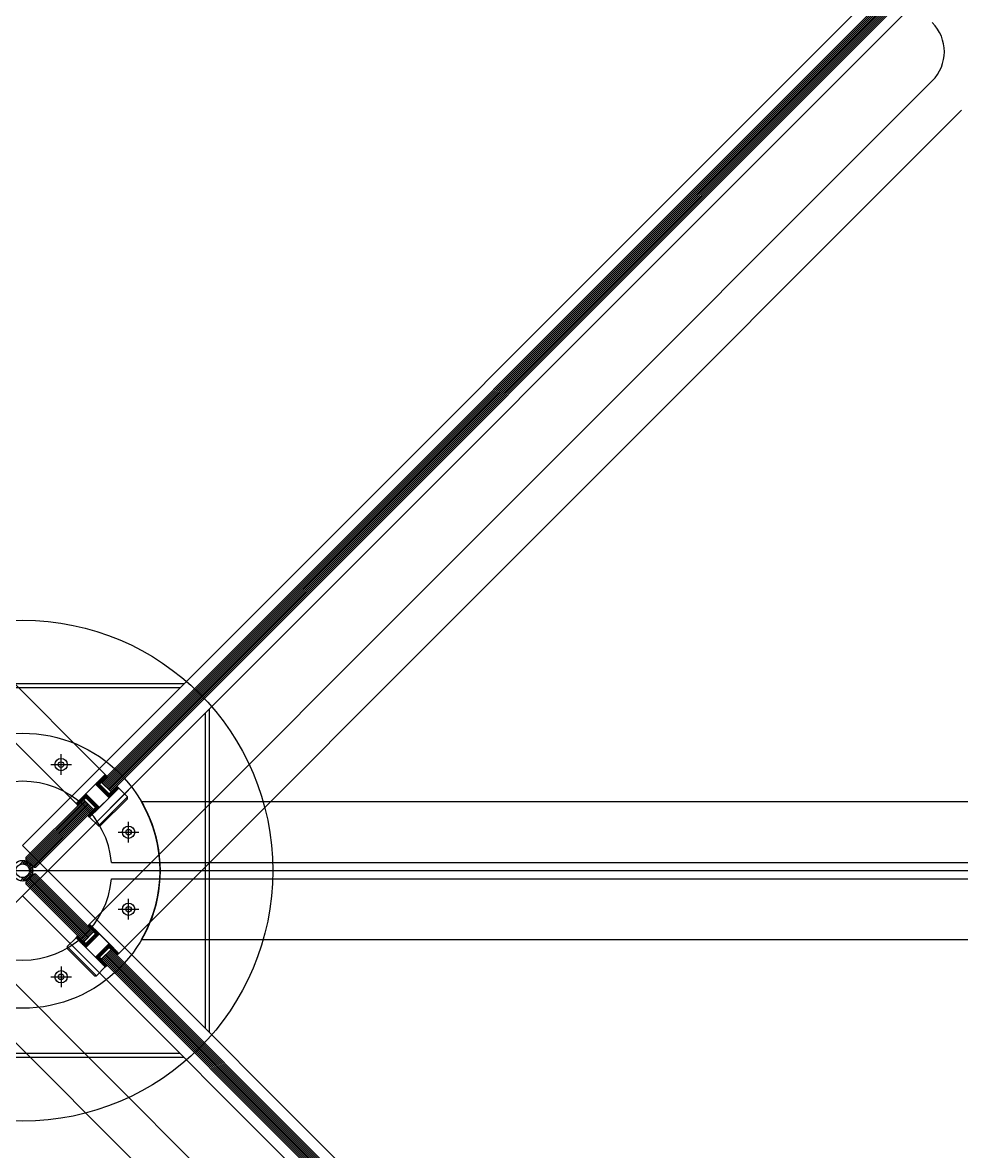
# Model space of a CAD drawing. Header units: inches. Extents: x -12530 to 36157, y 78659 to 110077.
# Drawn here: x -8744 to -8061, y 89365 to 90186 of the extents above; entities that cross this region are included whole.
import ezdxf

# ---------------------------------------------------------------- set-up
doc = ezdxf.new("R2010")
doc.units = ezdxf.units.IN
doc.header["$MEASUREMENT"] = 0
doc.layers.add('freecads.com', color=7, linetype='Continuous')

msp = doc.modelspace()

# ---------------------------------------------------------------- linework, layer by layer
at = {"layer": 'freecads.com'}
for p, q in [((-9297.17, 90252.2), (-8684.11, 89639.14)), ((-8705.32, 89617.92), (-9318.38, 90230.98)), ((-8688.35, 89643.38), (-8114.18, 90217.55)), ((-8104.28, 90216.13), (-8686.94, 89633.48)), ((-8686.23, 89632.77), (-8103.57, 90215.43)), ((-8685.52, 89632.06), (-8102.87, 90214.72)), ((-8684.82, 89631.36), (-8102.16, 90214.01)), ((-8684.11, 89630.65), (-8101.45, 90213.31)), ((-8683.4, 89629.94), (-8100.75, 90212.6)), ((-8682.69, 89629.24), (-8100.04, 90211.89)), ((-8681.99, 89628.53), (-8099.33, 90211.18)), ((-8681.28, 89627.82), (-8098.62, 90210.48)), ((-8680.57, 89627.11), (-8097.92, 90209.77)), ((-8679.87, 89626.41), (-8097.21, 90209.06)), ((-8095.8, 90199.16), (-8669.97, 89624.99)), ((-8695.42, 89530.24), (-8082.36, 90143.3)), ((-8061.15, 90122.09), (-8674.21, 89509.03)), ((-8626.71, 89705.02), (-8861.71, 89705.02)), ((-8744.21, 89587.52), (-8626.71, 89705.02)), ((-8725.83, 89569.13), (-8608.33, 89686.63)), ((-8608.33, 89686.63), (-8608.33, 89451.63)), ((-8716.21, 89638.77), (-8716.21, 89653.77)), ((-8723.71, 89646.27), (-8708.71, 89646.27)), ((-8684.11, 89639.14), (-8705.32, 89617.92)), ((-8691.18, 89632.06), (-8684.11, 89639.14)), ((-8691.18, 89632.06), (-8684.11, 89639.14)), ((-8682.69, 89637.72), (-8689.77, 89630.65)), ((-8682.69, 89637.72), (-8689.77, 89630.65)), ((-8685.73, 89634.68), (-8688.56, 89634.68)), ((-8685.73, 89634.68), (-8688.56, 89634.68)), ((-8688.36, 89634.88), (-8688.36, 89632.05)), ((-8688.36, 89634.88), (-8688.36, 89632.05)), ((-8684.73, 89635.68), (-8687.56, 89635.68)), ((-8684.73, 89635.68), (-8687.56, 89635.68)), ((-8687.36, 89635.88), (-8687.36, 89633.05)), ((-8687.36, 89635.88), (-8687.36, 89633.05)), ((-8683.73, 89636.68), (-8686.56, 89636.68)), ((-8683.73, 89636.68), (-8686.56, 89636.68)), ((-8686.36, 89636.88), (-8686.36, 89634.05)), ((-8686.36, 89636.88), (-8686.36, 89634.05)), ((-8682.73, 89637.68), (-8685.56, 89637.68)), ((-8682.73, 89637.68), (-8685.56, 89637.68)), ((-8685.36, 89637.88), (-8685.36, 89635.05)), ((-8685.36, 89637.88), (-8685.36, 89635.05)), ((-8683.66, 89638.68), (-8684.56, 89638.68)), ((-8683.66, 89638.68), (-8684.56, 89638.68)), ((-8684.36, 89638.88), (-8684.36, 89636.05)), ((-8684.36, 89638.88), (-8684.36, 89636.05)), ((-8684.11, 89639.14), (-8682.69, 89637.72)), ((-8684.11, 89639.14), (-8682.69, 89637.72)), ((-8683.36, 89638.39), (-8683.36, 89637.05)), ((-8683.36, 89638.39), (-8683.36, 89637.05)), ((-8698.25, 89624.99), (-8691.18, 89632.06)), ((-8698.25, 89624.99), (-8691.18, 89632.06)), ((-8674.21, 89629.24), (-8695.42, 89608.02)), ((-8674.21, 89629.24), (-8695.42, 89608.02)), ((-8689.77, 89630.65), (-8691.18, 89632.06)), ((-8691.18, 89632.06), (-8681.28, 89622.16)), ((-8689.77, 89630.65), (-8691.18, 89632.06)), ((-8691.18, 89632.06), (-8681.28, 89622.16)), ((-8688.73, 89631.68), (-8690.8, 89631.68)), ((-8688.73, 89631.68), (-8690.8, 89631.68)), ((-8687.73, 89632.68), (-8690.56, 89632.68)), ((-8687.73, 89632.68), (-8690.56, 89632.68)), ((-8690.36, 89632.88), (-8690.36, 89631.25)), ((-8690.36, 89632.88), (-8690.36, 89631.25)), ((-8689.73, 89630.68), (-8689.8, 89630.68)), ((-8689.73, 89630.68), (-8689.8, 89630.68)), ((-8689.77, 89630.65), (-8688.35, 89632.06)), ((-8689.77, 89630.65), (-8688.35, 89632.06)), ((-8682.69, 89623.58), (-8689.77, 89630.65)), ((-8682.69, 89623.58), (-8689.77, 89630.65)), ((-8686.73, 89633.68), (-8689.56, 89633.68)), ((-8686.73, 89633.68), (-8689.56, 89633.68)), ((-8689.36, 89633.88), (-8689.36, 89631.05)), ((-8689.36, 89633.88), (-8689.36, 89631.05)), ((-8687.38, 89631.1), (-8689.32, 89631.1)), ((-8687.38, 89631.1), (-8689.32, 89631.1)), ((-8686.38, 89630.1), (-8689.21, 89630.1)), ((-8686.38, 89630.1), (-8689.21, 89630.1)), ((-8688.78, 89631.64), (-8688.78, 89629.66)), ((-8688.78, 89631.64), (-8688.78, 89629.66)), ((-8688.35, 89632.06), (-8681.28, 89624.99)), ((-8688.35, 89632.06), (-8681.28, 89624.99)), ((-8685.38, 89629.1), (-8688.21, 89629.1)), ((-8685.38, 89629.1), (-8688.21, 89629.1)), ((-8687.78, 89631.49), (-8687.78, 89628.66)), ((-8687.78, 89631.49), (-8687.78, 89628.66)), ((-8684.38, 89628.1), (-8687.21, 89628.1)), ((-8684.38, 89628.1), (-8687.21, 89628.1)), ((-8686.94, 89633.48), (-8679.87, 89626.41)), ((-8679.87, 89626.41), (-8686.94, 89633.48)), ((-8679.87, 89626.41), (-8686.94, 89633.48)), ((-8686.94, 89633.48), (-8679.87, 89626.41)), ((-8686.78, 89630.49), (-8686.78, 89627.66)), ((-8686.78, 89630.49), (-8686.78, 89627.66)), ((-8683.38, 89627.1), (-8686.21, 89627.1)), ((-8683.38, 89627.1), (-8686.21, 89627.1)), ((-8685.78, 89629.49), (-8685.78, 89626.66)), ((-8685.78, 89629.49), (-8685.78, 89626.66)), ((-8684.78, 89628.49), (-8684.78, 89625.66)), ((-8684.78, 89628.49), (-8684.78, 89625.66)), ((-8683.78, 89627.49), (-8683.78, 89624.66)), ((-8683.78, 89627.49), (-8683.78, 89624.66)), ((-8682.78, 89626.49), (-8682.78, 89623.66)), ((-8682.78, 89626.49), (-8682.78, 89623.66)), ((-8675.62, 89630.65), (-8682.69, 89623.58)), ((-8675.62, 89630.65), (-8682.69, 89623.58)), ((-8681.28, 89622.16), (-8674.21, 89629.24)), ((-8681.28, 89622.16), (-8674.21, 89629.24)), ((-8679.78, 89626.5), (-8679.78, 89623.67)), ((-8679.78, 89626.5), (-8679.78, 89623.67)), ((-8676.35, 89627.1), (-8679.18, 89627.1)), ((-8676.35, 89627.1), (-8679.18, 89627.1)), ((-8678.78, 89627.5), (-8678.78, 89624.67)), ((-8678.78, 89627.5), (-8678.78, 89624.67)), ((-8675.35, 89628.1), (-8678.18, 89628.1)), ((-8675.35, 89628.1), (-8678.18, 89628.1)), ((-8677.78, 89628.5), (-8677.78, 89625.67)), ((-8677.78, 89628.5), (-8677.78, 89625.67)), ((-8674.35, 89629.1), (-8677.18, 89629.1)), ((-8674.35, 89629.1), (-8677.18, 89629.1)), ((-8676.78, 89629.5), (-8676.78, 89626.67)), ((-8676.78, 89629.5), (-8676.78, 89626.67)), ((-8675.07, 89630.1), (-8676.18, 89630.1)), ((-8675.07, 89630.1), (-8676.18, 89630.1)), ((-8675.78, 89630.5), (-8675.78, 89627.67)), ((-8675.78, 89630.5), (-8675.78, 89627.67)), ((-8674.21, 89629.24), (-8675.62, 89630.65)), ((-8674.21, 89629.24), (-8675.62, 89630.65)), ((-8674.78, 89629.8), (-8674.78, 89628.67)), ((-8674.78, 89629.8), (-8674.78, 89628.67)), ((-8667.85, 89622.87), (-8674.21, 89629.24)), ((-8667.85, 89622.87), (-8674.21, 89629.24)), ((-8744.21, 89587.52), (-8709.56, 89622.16)), ((-8699.66, 89620.75), (-8741.74, 89578.68)), ((-8741.74, 89577.26), (-8698.96, 89620.04)), ((-8741.03, 89576.56), (-8698.25, 89619.34)), ((-8740.32, 89575.85), (-8697.54, 89618.63)), ((-8698.25, 89624.99), (-8705.32, 89617.92)), ((-8698.25, 89624.99), (-8705.32, 89617.92)), ((-8701.73, 89618.68), (-8704.56, 89618.68)), ((-8701.73, 89618.68), (-8704.56, 89618.68)), ((-8704.36, 89618.88), (-8704.36, 89616.96)), ((-8704.36, 89618.88), (-8704.36, 89616.96)), ((-8703.91, 89616.51), (-8696.84, 89623.58)), ((-8703.91, 89616.51), (-8696.84, 89623.58)), ((-8700.73, 89619.68), (-8703.56, 89619.68)), ((-8700.73, 89619.68), (-8703.56, 89619.68)), ((-8703.36, 89619.88), (-8703.36, 89617.05)), ((-8703.36, 89619.88), (-8703.36, 89617.05)), ((-8699.73, 89620.68), (-8702.56, 89620.68)), ((-8699.73, 89620.68), (-8702.56, 89620.68)), ((-8702.36, 89620.88), (-8702.36, 89618.05)), ((-8702.36, 89620.88), (-8702.36, 89618.05)), ((-8698.73, 89621.68), (-8701.56, 89621.68)), ((-8698.73, 89621.68), (-8701.56, 89621.68)), ((-8701.36, 89621.88), (-8701.36, 89619.05)), ((-8701.36, 89621.88), (-8701.36, 89619.05)), ((-8697.73, 89622.68), (-8700.56, 89622.68)), ((-8697.73, 89622.68), (-8700.56, 89622.68)), ((-8700.36, 89622.88), (-8700.36, 89620.05)), ((-8700.36, 89622.88), (-8700.36, 89620.05)), ((-8699.66, 89620.75), (-8692.59, 89613.68)), ((-8692.59, 89613.68), (-8699.66, 89620.75)), ((-8692.59, 89613.68), (-8699.66, 89620.75)), ((-8699.66, 89620.75), (-8692.59, 89613.68)), ((-8696.94, 89623.68), (-8699.56, 89623.68)), ((-8696.94, 89623.68), (-8699.56, 89623.68)), ((-8699.36, 89623.88), (-8699.36, 89621.05)), ((-8699.36, 89623.88), (-8699.36, 89621.05)), ((-8697.94, 89624.68), (-8698.56, 89624.68)), ((-8697.94, 89624.68), (-8698.56, 89624.68)), ((-8698.36, 89624.88), (-8698.36, 89622.05)), ((-8698.36, 89624.88), (-8698.36, 89622.05)), ((-8696.84, 89623.58), (-8698.25, 89624.99)), ((-8688.35, 89615.09), (-8698.25, 89624.99)), ((-8696.84, 89623.58), (-8698.25, 89624.99)), ((-8688.35, 89615.09), (-8698.25, 89624.99)), ((-8696.84, 89623.58), (-8698.25, 89622.16)), ((-8696.84, 89623.58), (-8698.25, 89622.16)), ((-8698.25, 89622.16), (-8691.18, 89615.09)), ((-8698.25, 89622.16), (-8691.18, 89615.09)), ((-8695.35, 89622.1), (-8698.18, 89622.1)), ((-8695.35, 89622.1), (-8698.18, 89622.1)), ((-8697.78, 89622.64), (-8697.78, 89621.69)), ((-8697.78, 89622.64), (-8697.78, 89621.69)), ((-8697.36, 89624.11), (-8697.36, 89623.05)), ((-8697.36, 89624.11), (-8697.36, 89623.05)), ((-8696.35, 89623.1), (-8697.32, 89623.1)), ((-8696.35, 89623.1), (-8697.32, 89623.1)), ((-8694.35, 89621.1), (-8697.18, 89621.1)), ((-8694.35, 89621.1), (-8697.18, 89621.1)), ((-8689.77, 89616.51), (-8696.84, 89623.58)), ((-8689.77, 89616.51), (-8696.84, 89623.58)), ((-8696.78, 89623.52), (-8696.78, 89620.69)), ((-8696.78, 89623.52), (-8696.78, 89620.69)), ((-8693.35, 89620.1), (-8696.18, 89620.1)), ((-8693.35, 89620.1), (-8696.18, 89620.1)), ((-8695.78, 89622.52), (-8695.78, 89619.69)), ((-8695.78, 89622.52), (-8695.78, 89619.69)), ((-8692.35, 89619.1), (-8695.18, 89619.1)), ((-8692.35, 89619.1), (-8695.18, 89619.1)), ((-8694.78, 89621.52), (-8694.78, 89618.69)), ((-8694.78, 89621.52), (-8694.78, 89618.69)), ((-8693.78, 89620.52), (-8693.78, 89617.69)), ((-8693.78, 89620.52), (-8693.78, 89617.69)), ((-8692.78, 89619.52), (-8692.78, 89616.69)), ((-8692.78, 89619.52), (-8692.78, 89616.69)), ((-8691.78, 89618.52), (-8691.78, 89615.69)), ((-8691.78, 89618.52), (-8691.78, 89615.69)), ((-8689.06, 89601.66), (-8667.85, 89622.87)), ((-8689.06, 89601.66), (-8667.85, 89622.87)), ((-8681.28, 89622.16), (-8688.35, 89615.09)), ((-8681.28, 89622.16), (-8688.35, 89615.09)), ((-8687.64, 89601.66), (-8667.85, 89621.46)), ((-8687.64, 89601.66), (-8667.85, 89621.46)), ((-8682.38, 89626.1), (-8685.21, 89626.1)), ((-8682.38, 89626.1), (-8685.21, 89626.1)), ((-8681.38, 89625.1), (-8684.21, 89625.1)), ((-8681.38, 89625.1), (-8684.21, 89625.1)), ((-8682.18, 89624.1), (-8683.21, 89624.1)), ((-8682.18, 89624.1), (-8683.21, 89624.1)), ((-8681.28, 89624.99), (-8682.69, 89623.58)), ((-8681.28, 89624.99), (-8682.69, 89623.58)), ((-8682.69, 89623.58), (-8681.28, 89622.16)), ((-8682.69, 89623.58), (-8681.28, 89622.16)), ((-8680.35, 89623.1), (-8682.21, 89623.1)), ((-8680.35, 89623.1), (-8682.21, 89623.1)), ((-8679.35, 89624.1), (-8682.18, 89624.1)), ((-8679.35, 89624.1), (-8682.18, 89624.1)), ((-8681.78, 89625.49), (-8681.78, 89624.5)), ((-8681.78, 89625.49), (-8681.78, 89624.5)), ((-8681.78, 89624.5), (-8681.78, 89622.66)), ((-8681.78, 89624.5), (-8681.78, 89622.66)), ((-8678.35, 89625.1), (-8681.18, 89625.1)), ((-8678.35, 89625.1), (-8681.18, 89625.1)), ((-8680.78, 89625.5), (-8680.78, 89622.67)), ((-8680.78, 89625.5), (-8680.78, 89622.67)), ((-8677.35, 89626.1), (-8680.18, 89626.1)), ((-8677.35, 89626.1), (-8680.18, 89626.1)), ((-8667.85, 89621.46), (-8667.85, 89622.87)), ((-8667.85, 89621.46), (-8667.85, 89622.87)), ((-7645.35, 89619.13), (-8657.61, 89619.13)), ((-8739.62, 89575.14), (-8696.84, 89617.92)), ((-8738.91, 89574.44), (-8696.13, 89617.21)), ((-8738.2, 89573.73), (-8695.42, 89616.51)), ((-8737.5, 89573.02), (-8694.72, 89615.8)), ((-8736.79, 89572.31), (-8694.01, 89615.09)), ((-8736.08, 89571.61), (-8693.3, 89614.39)), ((-8734.67, 89571.61), (-8692.59, 89613.68)), ((-8705.32, 89617.92), (-8703.91, 89616.51)), ((-8705.32, 89617.92), (-8703.91, 89616.51)), ((-8702.73, 89617.68), (-8705.08, 89617.68)), ((-8702.73, 89617.68), (-8705.08, 89617.68)), ((-8703.73, 89616.68), (-8704.08, 89616.68)), ((-8703.73, 89616.68), (-8704.08, 89616.68)), ((-8696.84, 89609.44), (-8689.77, 89616.51)), ((-8696.84, 89609.44), (-8689.77, 89616.51)), ((-8693.35, 89610.1), (-8696.18, 89610.1)), ((-8695.78, 89610.5), (-8695.78, 89608.38)), ((-8688.35, 89615.09), (-8695.42, 89608.02)), ((-8688.35, 89615.09), (-8695.42, 89608.02)), ((-8692.35, 89611.1), (-8695.18, 89611.1)), ((-8694.78, 89611.5), (-8694.78, 89608.67)), ((-8691.35, 89618.1), (-8694.18, 89618.1)), ((-8691.35, 89618.1), (-8694.18, 89618.1)), ((-8691.35, 89612.1), (-8694.18, 89612.1)), ((-8693.78, 89612.5), (-8693.78, 89609.67)), ((-8690.35, 89617.1), (-8693.18, 89617.1)), ((-8690.35, 89617.1), (-8693.18, 89617.1)), ((-8690.35, 89613.1), (-8693.18, 89613.1)), ((-8692.78, 89613.5), (-8692.78, 89610.67)), ((-8690.18, 89616.1), (-8692.18, 89616.1)), ((-8690.18, 89616.1), (-8692.18, 89616.1)), ((-8689.35, 89614.1), (-8692.18, 89614.1)), ((-8691.78, 89614.5), (-8691.78, 89611.67)), ((-8691.18, 89615.09), (-8689.77, 89616.51)), ((-8691.18, 89615.09), (-8689.77, 89616.51)), ((-8691.18, 89615.1), (-8691.18, 89615.1)), ((-8688.35, 89615.1), (-8691.18, 89615.1)), ((-8691.18, 89615.1), (-8691.18, 89615.1)), ((-8690.78, 89617.52), (-8690.78, 89615.5)), ((-8690.78, 89617.52), (-8690.78, 89615.5)), ((-8690.78, 89615.5), (-8690.78, 89612.67)), ((-8689.35, 89616.1), (-8690.18, 89616.1)), ((-8689.78, 89616.52), (-8689.78, 89616.5)), ((-8689.78, 89616.52), (-8689.78, 89616.5)), ((-8689.78, 89616.5), (-8689.78, 89613.67)), ((-8689.77, 89616.51), (-8688.35, 89615.09)), ((-8689.77, 89616.51), (-8688.35, 89615.09)), ((-8688.78, 89615.52), (-8688.78, 89614.67)), ((-8691.18, 89603.78), (-8725.83, 89569.13)), ((-8695.42, 89608.02), (-8696.84, 89609.44)), ((-8695.42, 89608.02), (-8696.84, 89609.44)), ((-8696.78, 89609.5), (-8696.78, 89609.38)), ((-8694.35, 89609.1), (-8696.5, 89609.1)), ((-8695.35, 89608.1), (-8695.5, 89608.1)), ((-8695.42, 89608.02), (-8689.06, 89601.66)), ((-8695.42, 89608.02), (-8689.06, 89601.66)), ((-8695.42, 89608.02), (-8689.06, 89601.66)), ((-8695.42, 89608.02), (-8689.06, 89601.66)), ((-8667.08, 89589.63), (-8667.08, 89604.63)), ((-8689.06, 89601.66), (-8687.64, 89601.66)), ((-8689.06, 89601.66), (-8687.64, 89601.66)), ((-8674.58, 89597.13), (-8659.58, 89597.13)), ((-8725.83, 89569.13), (-8744.21, 89587.52)), ((-8741.74, 89578.68), (-8741.74, 89577.26)), ((-8741.74, 89577.26), (-8736.08, 89571.61)), ((-8746.02, 89573.79), (-8743.25, 89576.57)), ((-8742.23, 89573.72), (-8745.09, 89576.58)), ((-8744.21, 89550.75), (-8725.83, 89569.13)), ((-8744.04, 89561.63), (-8736.71, 89568.96)), ((-8743.92, 89574.12), (-8741.81, 89576.24)), ((-8736.77, 89570.03), (-8743.32, 89576.58)), ((-8742.46, 89573.82), (-8740.58, 89575.7)), ((-8741.31, 89573.2), (-8739.53, 89574.99)), ((-8737.55, 89572.58), (-8740.76, 89575.79)), ((-8740.39, 89572.35), (-8738.62, 89574.13)), ((-8739.7, 89571.28), (-8737.86, 89573.12)), ((-8736.76, 89568.26), (-8739.62, 89571.12)), ((-8739.31, 89568.13), (-8736.86, 89570.59)), ((-8739.28, 89569.93), (-8737.26, 89571.95)), ((-8737.08, 89566.81), (-8739.22, 89568.94)), ((-8736.08, 89571.61), (-8734.67, 89571.61)), ((-8725.83, 89569.13), (-8691.18, 89534.48)), ((-8608.33, 89451.63), (-8725.83, 89569.13)), ((-8745.67, 89561.77), (-8743.21, 89564.23)), ((-8742.67, 89561.79), (-8745.09, 89564.21)), ((-8741.32, 89562.21), (-8743.32, 89564.21)), ((-8740.16, 89562.82), (-8742, 89564.65)), ((-8741.91, 89561.99), (-8737.07, 89566.83)), ((-8736.08, 89566.66), (-8741.74, 89561)), ((-8741.74, 89561), (-8698.96, 89518.22)), ((-8741.74, 89561), (-8741.74, 89559.59)), ((-8741.03, 89561.71), (-8698.25, 89518.93)), ((-8739.16, 89563.59), (-8740.93, 89565.36)), ((-8740.32, 89562.41), (-8697.54, 89519.63)), ((-8738.31, 89564.5), (-8740.1, 89566.29)), ((-8739.62, 89563.12), (-8696.84, 89520.34)), ((-8737.61, 89565.57), (-8739.5, 89567.46)), ((-8738.91, 89563.83), (-8696.13, 89521.05)), ((-8738.2, 89564.54), (-8695.42, 89521.76)), ((-8737.5, 89565.24), (-8694.72, 89522.46)), ((-8736.79, 89565.95), (-8694.01, 89523.17)), ((-8736.08, 89566.66), (-8693.3, 89523.88)), ((-8734.67, 89566.66), (-8736.08, 89566.66)), ((-8692.59, 89524.58), (-8734.67, 89566.66)), ((-8741.74, 89559.59), (-8699.66, 89517.51)), ((-8861.71, 89433.25), (-8744.21, 89550.75)), ((-8709.56, 89516.1), (-8744.21, 89550.75)), ((-8744.21, 89550.75), (-8626.71, 89433.25)), ((-8667.08, 89533.63), (-8667.08, 89548.63)), ((-8674.58, 89541.13), (-8659.58, 89541.13)), ((-8695.42, 89530.24), (-8696.84, 89528.83)), ((-8695.42, 89530.24), (-8696.84, 89528.83)), ((-8696.84, 89528.83), (-8689.77, 89521.76)), ((-8696.84, 89528.83), (-8689.77, 89521.76)), ((-8696.66, 89528.65), (-8696.66, 89529)), ((-8696.66, 89528.65), (-8696.66, 89529)), ((-8694.46, 89529.28), (-8696.38, 89529.28)), ((-8694.46, 89529.28), (-8696.38, 89529.28)), ((-8693.46, 89528.28), (-8696.29, 89528.28)), ((-8693.46, 89528.28), (-8696.29, 89528.28)), ((-8695.66, 89527.65), (-8695.66, 89530)), ((-8695.66, 89527.65), (-8695.66, 89530)), ((-8674.21, 89509.03), (-8695.42, 89530.24)), ((-8688.35, 89523.17), (-8695.42, 89530.24)), ((-8688.35, 89523.17), (-8695.42, 89530.24)), ((-8694.66, 89526.65), (-8694.66, 89529.48)), ((-8694.66, 89526.65), (-8694.66, 89529.48)), ((-8693.66, 89525.65), (-8693.66, 89528.48)), ((-8693.66, 89525.65), (-8693.66, 89528.48)), ((-8783.1, 89520.34), (-8170.04, 88907.28)), ((-8705.32, 89520.34), (-8711.69, 89513.98)), ((-8705.32, 89520.34), (-8711.69, 89513.98)), ((-8705.32, 89520.34), (-8711.69, 89513.98)), ((-8705.32, 89520.34), (-8711.69, 89513.98)), ((-8705.32, 89520.34), (-8703.91, 89521.76)), ((-8705.32, 89520.34), (-8703.91, 89521.76)), ((-8698.25, 89513.27), (-8705.32, 89520.34)), ((-8684.11, 89499.13), (-8705.32, 89520.34)), ((-8698.25, 89513.27), (-8705.32, 89520.34)), ((-8684.11, 89499.13), (-8705.32, 89520.34)), ((-8705.25, 89520.27), (-8705.25, 89520.42)), ((-8702.85, 89520.7), (-8704.97, 89520.7)), ((-8704.25, 89519.27), (-8704.25, 89521.42)), ((-8703.85, 89521.7), (-8703.97, 89521.7)), ((-8703.91, 89521.76), (-8696.84, 89514.68)), ((-8703.91, 89521.76), (-8696.84, 89514.68)), ((-8703.25, 89518.27), (-8703.25, 89521.1)), ((-8702.25, 89517.27), (-8702.25, 89520.1)), ((-8692.59, 89524.58), (-8699.66, 89517.51)), ((-8699.66, 89517.51), (-8692.59, 89524.58)), ((-8699.66, 89517.51), (-8692.59, 89524.58)), ((-8692.59, 89524.58), (-8699.66, 89517.51)), ((-8691.18, 89523.17), (-8698.25, 89516.1)), ((-8698.25, 89513.27), (-8688.35, 89523.17)), ((-8691.18, 89523.17), (-8698.25, 89516.1)), ((-8698.25, 89513.27), (-8688.35, 89523.17)), ((-8696.84, 89514.68), (-8689.77, 89521.76)), ((-8696.84, 89514.68), (-8689.77, 89521.76)), ((-8692.46, 89527.28), (-8695.29, 89527.28)), ((-8692.46, 89527.28), (-8695.29, 89527.28)), ((-8691.46, 89526.28), (-8694.29, 89526.28)), ((-8691.46, 89526.28), (-8694.29, 89526.28)), ((-8694.25, 89517.27), (-8694.25, 89520.1)), ((-8694.25, 89517.27), (-8694.25, 89520.1)), ((-8690.82, 89520.7), (-8693.65, 89520.7)), ((-8690.82, 89520.7), (-8693.65, 89520.7)), ((-8690.46, 89525.28), (-8693.29, 89525.28)), ((-8690.46, 89525.28), (-8693.29, 89525.28)), ((-8693.25, 89518.27), (-8693.25, 89521.1)), ((-8693.25, 89518.27), (-8693.25, 89521.1)), ((-8692.66, 89524.65), (-8692.66, 89527.48)), ((-8692.66, 89524.65), (-8692.66, 89527.48)), ((-8689.82, 89521.7), (-8692.65, 89521.7)), ((-8689.82, 89521.7), (-8692.65, 89521.7)), ((-8689.46, 89524.28), (-8692.29, 89524.28)), ((-8689.46, 89524.28), (-8692.29, 89524.28)), ((-8692.25, 89519.27), (-8692.25, 89522.1)), ((-8692.25, 89519.27), (-8692.25, 89522.1)), ((-8691.66, 89523.65), (-8691.66, 89526.48)), ((-8691.66, 89523.65), (-8691.66, 89526.48)), ((-8690.71, 89522.7), (-8691.65, 89522.7)), ((-8690.71, 89522.7), (-8691.65, 89522.7)), ((-8688.46, 89523.28), (-8691.29, 89523.28)), ((-8688.46, 89523.28), (-8691.29, 89523.28)), ((-8691.25, 89520.27), (-8691.25, 89523.1)), ((-8691.25, 89520.27), (-8691.25, 89523.1)), ((-8689.77, 89521.76), (-8691.18, 89523.17)), ((-8689.77, 89521.76), (-8691.18, 89523.17)), ((-8690.66, 89522.65), (-8690.66, 89525.48)), ((-8690.66, 89522.65), (-8690.66, 89525.48)), ((-8689.24, 89522.28), (-8690.29, 89522.28)), ((-8689.24, 89522.28), (-8690.29, 89522.28)), ((-8690.25, 89521.27), (-8690.25, 89522.24)), ((-8690.25, 89521.27), (-8690.25, 89522.24)), ((-8689.77, 89521.76), (-8688.35, 89523.17)), ((-8689.77, 89521.76), (-8688.35, 89523.17)), ((-8689.66, 89521.86), (-8689.66, 89524.48)), ((-8689.66, 89521.86), (-8689.66, 89524.48)), ((-8688.66, 89522.86), (-8688.66, 89523.48)), ((-8688.66, 89522.86), (-8688.66, 89523.48)), ((-8688.35, 89523.17), (-8681.28, 89516.1)), ((-8688.35, 89523.17), (-8681.28, 89516.1)), ((-8711.69, 89513.98), (-8711.69, 89512.56)), ((-8711.69, 89513.98), (-8690.47, 89492.76)), ((-8711.69, 89513.98), (-8711.69, 89512.56)), ((-8711.69, 89513.98), (-8690.47, 89492.76)), ((-8711.69, 89512.56), (-8691.89, 89492.76)), ((-8711.69, 89512.56), (-8691.89, 89492.76)), ((-8701.85, 89519.7), (-8704.68, 89519.7)), ((-8700.85, 89518.7), (-8703.68, 89518.7)), ((-8699.85, 89517.7), (-8702.68, 89517.7)), ((-8698.85, 89516.7), (-8701.68, 89516.7)), ((-8701.25, 89516.27), (-8701.25, 89519.1)), ((-8697.85, 89515.7), (-8700.68, 89515.7)), ((-8700.25, 89515.27), (-8700.25, 89518.1)), ((-8696.85, 89514.7), (-8699.68, 89514.7)), ((-8699.25, 89514.27), (-8699.25, 89517.1)), ((-8697.82, 89513.7), (-8698.68, 89513.7)), ((-8698.25, 89516.1), (-8698.25, 89516.1)), ((-8698.25, 89513.27), (-8698.25, 89516.1)), ((-8698.25, 89516.1), (-8696.84, 89514.68)), ((-8698.25, 89516.1), (-8698.25, 89516.1)), ((-8698.25, 89516.1), (-8696.84, 89514.68)), ((-8696.84, 89514.68), (-8698.25, 89513.27)), ((-8696.84, 89514.68), (-8698.25, 89513.27)), ((-8691.18, 89506.2), (-8698.25, 89513.27)), ((-8691.18, 89506.2), (-8698.25, 89513.27)), ((-8695.82, 89515.7), (-8697.85, 89515.7)), ((-8695.82, 89515.7), (-8697.85, 89515.7)), ((-8694.82, 89516.7), (-8697.65, 89516.7)), ((-8694.82, 89516.7), (-8697.65, 89516.7)), ((-8697.25, 89515.1), (-8697.25, 89517.1)), ((-8697.25, 89515.1), (-8697.25, 89517.1)), ((-8697.25, 89514.27), (-8697.25, 89515.1)), ((-8696.82, 89514.7), (-8696.85, 89514.7)), ((-8696.82, 89514.7), (-8696.85, 89514.7)), ((-8693.82, 89517.7), (-8696.65, 89517.7)), ((-8693.82, 89517.7), (-8696.65, 89517.7)), ((-8696.25, 89515.27), (-8696.25, 89518.1)), ((-8696.25, 89515.27), (-8696.25, 89518.1)), ((-8692.82, 89518.7), (-8695.65, 89518.7)), ((-8692.82, 89518.7), (-8695.65, 89518.7)), ((-8695.25, 89516.27), (-8695.25, 89519.1)), ((-8695.25, 89516.27), (-8695.25, 89519.1)), ((-8691.82, 89519.7), (-8694.65, 89519.7)), ((-8691.82, 89519.7), (-8694.65, 89519.7)), ((-8681.28, 89516.1), (-8691.18, 89506.2)), ((-8681.28, 89516.1), (-8691.18, 89506.2)), ((-8689.77, 89507.61), (-8682.69, 89514.68)), ((-8689.77, 89507.61), (-8682.69, 89514.68)), ((-8681.28, 89513.27), (-8688.35, 89506.2)), ((-8681.28, 89513.27), (-8688.35, 89506.2)), ((-8679.87, 89511.86), (-8686.94, 89504.79)), ((-8686.94, 89504.79), (-8679.87, 89511.86)), ((-8686.94, 89504.79), (-8679.87, 89511.86)), ((-8679.87, 89511.86), (-8686.94, 89504.79)), ((-8682.85, 89511.7), (-8685.68, 89511.7)), ((-8682.85, 89511.7), (-8685.68, 89511.7)), ((-8685.25, 89509.3), (-8685.25, 89512.13)), ((-8685.25, 89509.3), (-8685.25, 89512.13)), ((-8681.85, 89512.7), (-8684.68, 89512.7)), ((-8681.85, 89512.7), (-8684.68, 89512.7)), ((-8684.25, 89510.3), (-8684.25, 89513.13)), ((-8684.25, 89510.3), (-8684.25, 89513.13)), ((-8681.71, 89513.7), (-8683.68, 89513.7)), ((-8681.71, 89513.7), (-8683.68, 89513.7)), ((-8683.25, 89511.3), (-8683.25, 89514.13)), ((-8683.25, 89511.3), (-8683.25, 89514.13)), ((-8682.69, 89514.68), (-8681.28, 89516.1)), ((-8682.69, 89514.68), (-8681.28, 89516.1)), ((-8682.69, 89514.68), (-8681.28, 89513.27)), ((-8675.62, 89507.61), (-8682.69, 89514.68)), ((-8682.69, 89514.68), (-8681.28, 89513.27)), ((-8675.62, 89507.61), (-8682.69, 89514.68)), ((-8682.66, 89514.65), (-8682.66, 89514.72)), ((-8682.66, 89514.65), (-8682.66, 89514.72)), ((-8679.46, 89514.28), (-8682.29, 89514.28)), ((-8679.46, 89514.28), (-8682.29, 89514.28)), ((-8682.25, 89512.3), (-8682.25, 89514.24)), ((-8682.25, 89512.3), (-8682.25, 89514.24)), ((-8680.46, 89515.28), (-8682.1, 89515.28)), ((-8680.46, 89515.28), (-8682.1, 89515.28)), ((-8681.66, 89513.65), (-8681.66, 89515.72)), ((-8681.66, 89513.65), (-8681.66, 89515.72)), ((-8678.46, 89513.28), (-8681.29, 89513.28)), ((-8678.46, 89513.28), (-8681.29, 89513.28)), ((-8681.28, 89516.1), (-8674.21, 89509.03)), ((-8681.28, 89516.1), (-8674.21, 89509.03)), ((-8680.66, 89512.65), (-8680.66, 89515.48)), ((-8680.66, 89512.65), (-8680.66, 89515.48)), ((-8677.46, 89512.28), (-8680.29, 89512.28)), ((-8677.46, 89512.28), (-8680.29, 89512.28)), ((-8097.21, 88929.2), (-8679.87, 89511.86)), ((-8679.66, 89511.65), (-8679.66, 89514.48)), ((-8679.66, 89511.65), (-8679.66, 89514.48)), ((-8678.66, 89510.65), (-8678.66, 89513.48)), ((-8678.66, 89510.65), (-8678.66, 89513.48)), ((-8677.66, 89509.65), (-8677.66, 89512.48)), ((-8677.66, 89509.65), (-8677.66, 89512.48)), ((-8669.97, 89513.27), (-8095.8, 88939.1)), ((-8657.61, 89519.13), (-7645.35, 89519.13)), ((-8689.77, 89507.61), (-8691.18, 89506.2)), ((-8689.77, 89507.61), (-8691.18, 89506.2)), ((-8691.18, 89506.2), (-8684.11, 89499.13)), ((-8691.18, 89506.2), (-8684.11, 89499.13)), ((-8688.85, 89506.7), (-8690.68, 89506.7)), ((-8688.85, 89506.7), (-8690.68, 89506.7)), ((-8687.85, 89505.7), (-8690.68, 89505.7)), ((-8687.85, 89505.7), (-8690.68, 89505.7)), ((-8690.25, 89505.27), (-8690.25, 89507.13)), ((-8690.25, 89505.27), (-8690.25, 89507.13)), ((-8688.35, 89506.2), (-8689.77, 89507.61)), ((-8682.69, 89500.54), (-8689.77, 89507.61)), ((-8688.35, 89506.2), (-8689.77, 89507.61)), ((-8682.69, 89500.54), (-8689.77, 89507.61)), ((-8686.85, 89507.7), (-8689.68, 89507.7)), ((-8686.85, 89507.7), (-8689.68, 89507.7)), ((-8686.85, 89504.7), (-8689.68, 89504.7)), ((-8686.85, 89504.7), (-8689.68, 89504.7)), ((-8689.25, 89507.1), (-8689.25, 89508.13)), ((-8689.25, 89507.1), (-8689.25, 89508.13)), ((-8689.25, 89504.27), (-8689.25, 89507.1)), ((-8689.25, 89504.27), (-8689.25, 89507.1)), ((-8687.85, 89506.7), (-8688.85, 89506.7)), ((-8687.85, 89506.7), (-8688.85, 89506.7)), ((-8685.85, 89508.7), (-8688.68, 89508.7)), ((-8685.85, 89508.7), (-8688.68, 89508.7)), ((-8685.85, 89503.7), (-8688.68, 89503.7)), ((-8685.85, 89503.7), (-8688.68, 89503.7)), ((-8688.25, 89506.3), (-8688.25, 89509.13)), ((-8688.25, 89506.3), (-8688.25, 89509.13)), ((-8688.25, 89503.27), (-8688.25, 89506.1)), ((-8688.25, 89503.27), (-8688.25, 89506.1)), ((-8684.85, 89509.7), (-8687.68, 89509.7)), ((-8684.85, 89509.7), (-8687.68, 89509.7)), ((-8687.25, 89507.3), (-8687.25, 89510.13)), ((-8687.25, 89507.3), (-8687.25, 89510.13)), ((-8687.25, 89502.27), (-8687.25, 89505.1)), ((-8687.25, 89502.27), (-8687.25, 89505.1)), ((-8686.94, 89504.79), (-8104.28, 88922.13)), ((-8683.85, 89510.7), (-8686.68, 89510.7)), ((-8683.85, 89510.7), (-8686.68, 89510.7)), ((-8686.25, 89508.3), (-8686.25, 89511.13)), ((-8686.25, 89508.3), (-8686.25, 89511.13)), ((-8686.25, 89501.27), (-8686.25, 89504.1)), ((-8686.25, 89501.27), (-8686.25, 89504.1)), ((-8686.23, 89505.49), (-8103.57, 88922.84)), ((-8685.52, 89506.2), (-8102.87, 88923.54)), ((-8684.82, 89506.91), (-8102.16, 88924.25)), ((-8684.11, 89507.61), (-8101.45, 88924.96)), ((-8683.4, 89508.32), (-8100.75, 88925.66)), ((-8682.69, 89509.03), (-8100.04, 88926.37)), ((-8681.99, 89509.73), (-8099.33, 88927.08)), ((-8681.28, 89510.44), (-8098.62, 88927.79)), ((-8680.57, 89511.15), (-8097.92, 88928.49)), ((-8676.46, 89511.28), (-8679.29, 89511.28)), ((-8676.46, 89511.28), (-8679.29, 89511.28)), ((-8675.46, 89510.28), (-8678.29, 89510.28)), ((-8675.46, 89510.28), (-8678.29, 89510.28)), ((-8674.46, 89509.28), (-8677.29, 89509.28)), ((-8674.46, 89509.28), (-8677.29, 89509.28)), ((-8676.66, 89508.65), (-8676.66, 89511.48)), ((-8676.66, 89508.65), (-8676.66, 89511.48)), ((-8674.95, 89508.28), (-8676.29, 89508.28)), ((-8674.95, 89508.28), (-8676.29, 89508.28)), ((-8675.66, 89507.65), (-8675.66, 89510.48)), ((-8675.66, 89507.65), (-8675.66, 89510.48)), ((-8674.21, 89509.03), (-8675.62, 89507.61)), ((-8674.21, 89509.03), (-8675.62, 89507.61)), ((-8674.66, 89508.58), (-8674.66, 89509.48)), ((-8674.66, 89508.58), (-8674.66, 89509.48)), ((-8191.26, 88886.07), (-8804.32, 89499.13)), ((-8716.21, 89499.5), (-8716.21, 89484.5)), ((-8690.47, 89492.76), (-8684.11, 89499.13)), ((-8690.47, 89492.76), (-8684.11, 89499.13)), ((-8684.85, 89502.7), (-8687.68, 89502.7)), ((-8684.85, 89502.7), (-8687.68, 89502.7)), ((-8683.85, 89501.7), (-8686.68, 89501.7)), ((-8683.85, 89501.7), (-8686.68, 89501.7)), ((-8682.85, 89500.7), (-8685.68, 89500.7)), ((-8682.85, 89500.7), (-8685.68, 89500.7)), ((-8685.25, 89500.27), (-8685.25, 89503.1)), ((-8685.25, 89500.27), (-8685.25, 89503.1)), ((-8683.54, 89499.7), (-8684.68, 89499.7)), ((-8683.54, 89499.7), (-8684.68, 89499.7)), ((-8684.25, 89499.27), (-8684.25, 89502.1)), ((-8684.25, 89499.27), (-8684.25, 89502.1)), ((-8684.11, 89499.13), (-8682.69, 89500.54)), ((-8684.11, 89499.13), (-8682.69, 89500.54)), ((-8683.25, 89499.99), (-8683.25, 89501.1)), ((-8683.25, 89499.99), (-8683.25, 89501.1)), ((-8723.71, 89492), (-8708.71, 89492)), ((-8691.89, 89492.76), (-8690.47, 89492.76)), ((-8691.89, 89492.76), (-8690.47, 89492.76)), ((-8114.18, 88920.71), (-8688.35, 89494.89)), ((-8626.71, 89433.25), (-8861.71, 89433.25))]:
    msp.add_line(p, q, dxfattribs=at)
at = {"layer": 'freecads.com', "ltscale": 20}
for p, q in [((-8629.71, 89702.02), (-8858.71, 89702.02)), ((-8611.33, 89683.63), (-8611.33, 89454.63)), ((-8629.71, 89436.25), (-8858.71, 89436.25))]:
    msp.add_line(p, q, dxfattribs=at)
at = {"layer": 'freecads.com', "ltscale": 10}
for p, q in [((-8709.56, 89622.16), (-8688.35, 89643.38)), ((-8709.56, 89622.16), (-8688.35, 89643.38)), ((-8691.18, 89603.78), (-8669.97, 89624.99)), ((-8691.18, 89603.78), (-8669.97, 89624.99)), ((-8691.18, 89534.48), (-8669.97, 89513.27)), ((-8691.18, 89534.48), (-8669.97, 89513.27)), ((-8709.56, 89516.1), (-8688.35, 89494.89)), ((-8709.56, 89516.1), (-8688.35, 89494.89))]:
    msp.add_line(p, q, dxfattribs=at)
at = {"layer": 'freecads.com', "ltscale": 2}
msp.add_line((-7444.21, 89569.13), (-10044.21, 89569.13), dxfattribs=at)
at = {"layer": 'freecads.com', "ltscale": 50}
for p, q in [((-8679.49, 89575.13), (-7644.23, 89575.13)), ((-8679.49, 89563.13), (-7644.23, 89563.13))]:
    msp.add_line(p, q, dxfattribs=at)
at = {"layer": 'freecads.com', "ltscale": 2}
msp.add_circle((-8744.21, 89569.13), 182.08, dxfattribs=at)
at = {"layer": 'freecads.com'}
for centre, radius in [((-8744.21, 89569.13), 100), ((-8716.21, 89646.27), 4.5), ((-8716.21, 89646.27), 2), ((-8667.08, 89597.13), 4.5), ((-8667.08, 89597.13), 2), ((-8744.21, 89569.13), 7.5), ((-8744.21, 89569.13), 7.5), ((-8744.21, 89569.13), 7.5), ((-8744.21, 89569.13), 7.5), ((-8744.21, 89569.13), 7.5), ((-8744.21, 89569.13), 5), ((-8667.08, 89541.13), 4.5), ((-8667.08, 89541.13), 2), ((-8716.21, 89492), 4.5), ((-8716.21, 89492), 2)]:
    msp.add_circle(centre, radius, dxfattribs=at)
for centre, radius, start, end in [((-8744.21, 89569.13), 1100, 0.31252, 179.68748), ((-8103.57, 90164.52), 30, 315, 45), ((-8744.21, 89569.13), 100, 330, 30), ((-8744.21, 89569.13), 1100, 180.31252, 359.68748)]:
    msp.add_arc(centre, radius, start, end, dxfattribs=at)
at = {"layer": 'freecads.com', "ltscale": 50}
for start, end in [(5.29638, 174.70362), (185.29638, 354.70362)]:
    msp.add_arc((-8744.21, 89569.13), 65, start, end, dxfattribs=at)

doc.saveas('drawing.dxf')
